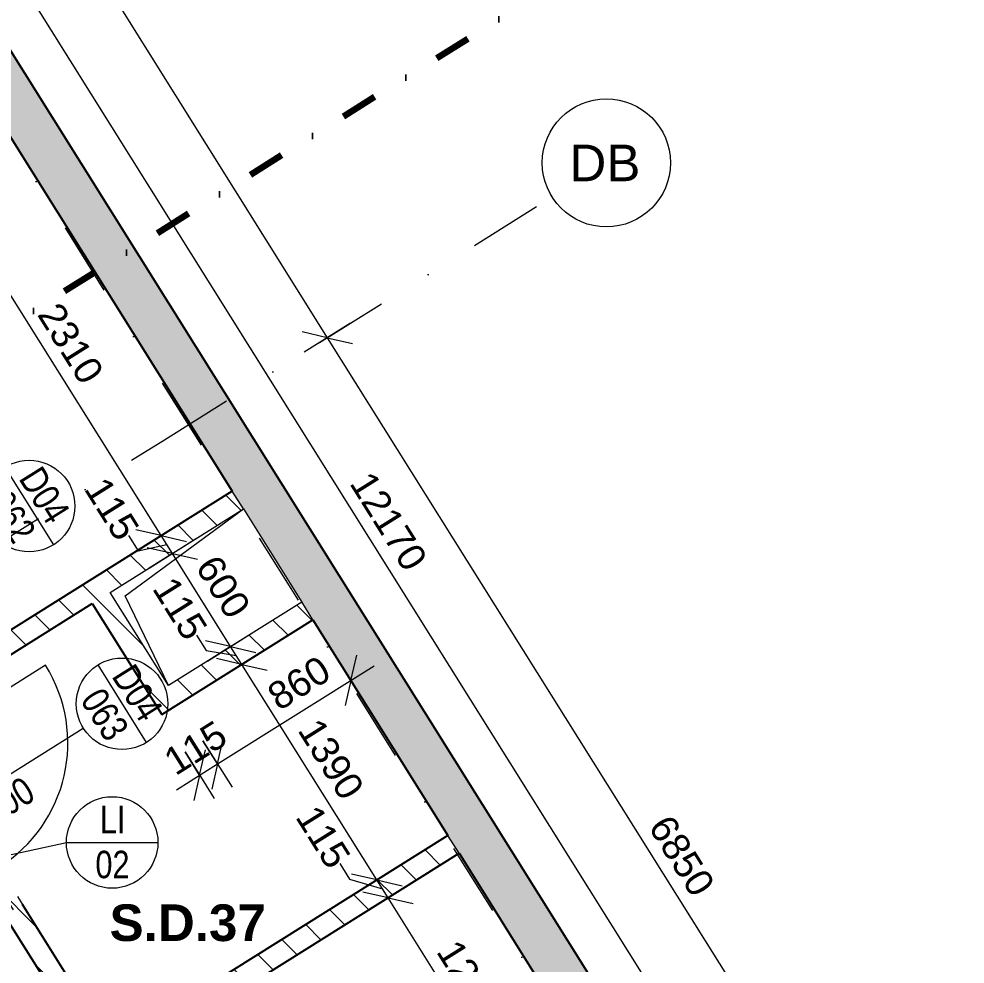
# Model space of a CAD drawing. Header units: millimetres. Extents: x -45523 to 44975, y -3459 to 74573.
# Drawn here: x -16356 to -11187, y 62940 to 68104 of the extents above; entities that cross this region are included whole.
import ezdxf

# ---------------------------------------------------------------- set-up
doc = ezdxf.new("R2010")
doc.units = ezdxf.units.MM
for name, pattern in [('HA_Dash_3mm-S1mm', [300, 200, -100]), ('HA_DashDot_10mm-S3mm', [1000, 400, -300, 0, -300]), ('HA_DashDot_2_2mm-S0_6mm', [220, 100, -60, 0, -60]), ('HA_DashDot_6mm-S2mm', [600, 200, -200, 0, -200])]:
    doc.linetypes.add(name, pattern=pattern)
for name, color, linetype, lineweight in [('A-____-____-DIMS', 9, 'Continuous', 5), ('A-____-____-DIMS-100', 9, 'Continuous', 5), ('A-AREA-____-IDEN', 9, 'Continuous', 9), ('A-DETL-GENF-OTLN', 9, 'Continuous', 9), ('A-DOOR-____-IDEN', 9, 'Continuous', 9), ('A-DOOR-____-MCUT', 9, 'HA_DashDot_2_2mm-S0_6mm', 9), ('A-DOOR-____-OTLN', 9, 'Continuous', 9), ('A-DOOR-FRAM-MCUT', 9, 'Continuous', 9), ('A-GENM-____-HDLN', 9, 'HA_Dash_3mm-S1mm', 9), ('A-GENM-____-IDEN', 9, 'Continuous', 9), ('A-GENM-____-OTLN', 9, 'Continuous', 9), ('A-WALL-____-MCUT', 9, 'Continuous', 9), ('A-WALL-____-PATT', 9, 'Continuous', 25), ('G-____-____-SYMB', 9, 'Continuous', 5), ('I-WALL-____-MCUT', 9, 'Continuous', 25), ('S-GRID-____-IDEN', 9, 'Continuous', 9), ('S-GRID-____-OTLN', 9, 'Continuous', 5)]:
    doc.layers.add(name, color=color, linetype=linetype, lineweight=lineweight)
doc.styles.add('Arial_1', font='arial.ttf', dxfattribs={"height": 200})
doc.styles.add('Arial_2', font='arial.ttf', dxfattribs={"height": 150})
doc.styles.add('Arial_3', font='arial.ttf', dxfattribs={"width": 0.8, "height": 150})
doc.styles.add('Arial_B', font='arialbd.ttf', dxfattribs={"height": 200})
doc.dimstyles.new('Inner_Dimensions', dxfattribs={"dimscale": 304.8, "dimtxt": 153.03891, "dimasz": 0.656168, "dimexe": 0.492126, "dimexo": 0.0625, "dimgap": 0.065617, "dimtad": 1, "dimdec": 0, "dimzin": 0, "dimdsep": 46, "dimtxsty": 'Arial_2', "dimblk1": 'OBLIQUE', "dimblk2": 'OBLIQUE', "dimsah": 1, "dimcen": 0.09, "dimdle": 0.492126, "dimazin": 0, "dimtfac": 1, "dimtdec": 4, "dimtix": 1, "dimtmove": 0, "dimatfit": 3, "dimfxl": 0.492126, "dimfxlon": 1, "dimtvp": 1, "dimtolj": 1, "dimtzin": 0, "dimlwd": 9, "dimlwe": 9, "dimarcsym": 2})
doc.dimstyles.new('Inner_Dimensions_1', dxfattribs={"dimscale": 304.8, "dimtxt": 153.03891, "dimasz": 0.656168, "dimexe": 0.492126, "dimexo": 0.0625, "dimgap": 0.065617, "dimtad": 1, "dimdec": 0, "dimzin": 0, "dimdsep": 46, "dimtxsty": 'Arial_2', "dimblk1": 'OBLIQUE', "dimblk2": 'OBLIQUE', "dimsah": 1, "dimcen": 0.09, "dimdle": 0.492126, "dimazin": 0, "dimtfac": 1, "dimtdec": 4, "dimtix": 1, "dimtmove": 1, "dimatfit": 3, "dimfxl": 0.492126, "dimfxlon": 1, "dimtvp": 1, "dimtolj": 1, "dimtzin": 0, "dimlwd": 9, "dimlwe": 9, "dimarcsym": 2})
doc.dimstyles.new('Inner_Dimensions_2', dxfattribs={"dimscale": 304.8, "dimtxt": 153.03891, "dimasz": 0.656168, "dimexe": 0.492126, "dimexo": 0.0625, "dimgap": 0.065617, "dimtad": 1, "dimdec": 0, "dimzin": 0, "dimdsep": 46, "dimtxsty": 'Arial_2', "dimblk1": 'OBLIQUE', "dimblk2": 'OBLIQUE', "dimsah": 1, "dimcen": 0.09, "dimdle": 0.492126, "dimazin": 0, "dimtfac": 1, "dimtdec": 4, "dimtix": 1, "dimtmove": 2, "dimatfit": 3, "dimfxl": 0.492126, "dimfxlon": 1, "dimtvp": 1, "dimtolj": 1, "dimtzin": 0, "dimlwd": 9, "dimlwe": 9, "dimarcsym": 2})
doc.dimstyles.new('Inner_Dimensions_3', dxfattribs={"dimscale": 304.8, "dimtxt": 153.03891, "dimasz": 0.656168, "dimexe": 0.492126, "dimexo": 0.0625, "dimgap": 0.065617, "dimtad": 1, "dimdec": 0, "dimzin": 0, "dimdsep": 46, "dimtxsty": 'Arial_2', "dimblk1": 'OBLIQUE', "dimblk2": 'OBLIQUE', "dimsah": 1, "dimcen": 0.09, "dimdle": 0.492126, "dimazin": 0, "dimtfac": 1, "dimtdec": 4, "dimtix": 1, "dimtmove": 0, "dimatfit": 3, "dimfxl": 0.492126, "dimfxlon": 1, "dimtvp": 1, "dimtolj": 1, "dimtzin": 0, "dimlwd": 9, "dimlwe": 9, "dimarcsym": 2})
pattern_1 = [(135, (0, 0), (-106.06602, -106.06602), [])]

# ---------------------------------------------------------------- blocks, each defined once
blk = doc.blocks.new('HA_DR_Single_Swing_Solid - In_800x2100_SKLEP-V11-1PP_GARAZ')
at = {"layer": 'A-DOOR-____-MCUT'}
for p, q in [((-400, 57.5), (400, 57.5)), ((-400, -57.5), (400, -57.5))]:
    blk.add_line(p, q, dxfattribs=at)
at = {"layer": 'A-DOOR-____-OTLN', "lineweight": 5}
blk.add_line((400, -857.5), (400, -57.5), dxfattribs=at)
blk.add_arc((400, -57.5), 800, 180, 270, dxfattribs=at)
at = {"layer": 'A-DOOR-FRAM-MCUT'}
for p, q in [((-450, 57.5), (-450, -57.5)), ((-400, -57.5), (-400, 57.5)), ((400, 57.5), (400, -57.5)), ((450, -57.5), (450, 57.5))]:
    blk.add_line(p, q, dxfattribs=at)
blk = doc.blocks.new('TB_Porotherm KP11_5_1250mm - TB_Porotherm KP11_5_1250mm-2113159-1PP_GARAZ')
at = {"layer": 'A-GENM-____-HDLN'}
for p, q in [((-625, 57.5), (625, 57.5)), ((-625, 0), (625, 0)), ((625, -57.5), (-625, -57.5))]:
    blk.add_line(p, q, dxfattribs=at)
blk = doc.blocks.new('HA_GM_Shaft_Rectangle - Default-2322386-1PP_GARAZ')
at = {"layer": 'A-DETL-GENF-OTLN'}
for p, q in [((60, -60), (860, 0)), ((0, -600), (60, -60))]:
    blk.add_line(p, q, dxfattribs=at)
at = {"layer": 'A-GENM-____-OTLN'}
for p, q in [((0, -600), (0, 0)), ((0, 0), (860, 0)), ((860, 0), (860, -600)), ((860, -600), (0, -600))]:
    blk.add_line(p, q, dxfattribs=at)
blk = doc.blocks.new('Grid - Radius 3_5mm-353793-1PP_GARAZ')
at = {"layer": 'S-GRID-____-IDEN'}
blk.add_circle((0, 0), 3.5, dxfattribs=at)
blk = doc.blocks.new('DIMBLOCK39-1PP_GARAZ')
at = {"layer": 'A-____-____-DIMS-100', "lineweight": 9}
for p, q in [((-17352, 70359.3), (-17097.8, 70518.6)), ((-17224.9, 70438.9), (-17362.7, 70470.6)), ((-17224.9, 70438.9), (-17352, 70359.3)), ((-17224.9, 70438.9), (-14671.6, 66362.5)), ((-17224.9, 70438.9), (-17087.1, 70407.3)), ((-14544.5, 66442.2), (-14798.7, 66282.9)), ((-14671.6, 66362.5), (-14544.5, 66442.2)), ((-14671.6, 66362.5), (-14809.5, 66394.2)), ((-14671.6, 66362.5), (-14533.8, 66330.9))]:
    blk.add_line(p, q, dxfattribs=at)
at = {"layer": 'A-____-____-DIMS-100', "color": 0, "lineweight": 9, "insert": (-15888.8, 68710.3), "char_height": 150, "width": 553.765, "attachment_point": 1, "rotation": 302.0612, "line_spacing_factor": 0.941778, "style": 'Arial_2'}
blk.add_mtext('4810', dxfattribs=at)
blk = doc.blocks.new('_Oblique')
at = {"color": 0, "linetype": 'ByBlock', "lineweight": -2}
blk.add_line((-0.5, -0.5), (0.5, 0.5), dxfattribs=at)
blk = doc.blocks.new('DIMBLOCK40-1PP_GARAZ')
at = {"layer": 'A-____-____-DIMS-100', "lineweight": 9}
for p, q in [((-14544.5, 66442.2), (-14798.7, 66282.9)), ((-14671.6, 66362.5), (-14544.5, 66442.2)), ((-14671.6, 66362.5), (-14809.5, 66394.2)), ((-14671.6, 66362.5), (-11035.5, 60557.3)), ((-14671.6, 66362.5), (-14533.8, 66330.9)), ((-10908.3, 60636.9), (-11162.6, 60477.7)), ((-11035.5, 60557.3), (-10908.3, 60636.9)), ((-11035.5, 60557.3), (-11173.3, 60589)), ((-11035.5, 60557.3), (-10897.6, 60525.6))]:
    blk.add_line(p, q, dxfattribs=at)
at = {"layer": 'A-____-____-DIMS-100', "color": 0, "lineweight": 9, "insert": (-12794, 63769.5), "char_height": 150, "width": 553.765, "attachment_point": 1, "rotation": 302.0612, "line_spacing_factor": 0.941778, "style": 'Arial_2'}
blk.add_mtext('6850', dxfattribs=at)
blk = doc.blocks.new('DIMBLOCK159-1PP_GARAZ')
at = {"layer": 'A-____-____-DIMS-100', "lineweight": 9}
for p, q in [((-14339.7, 63302), (-14477.5, 63333.6)), ((-14466.8, 63222.3), (-14212.5, 63381.6)), ((-14339.7, 63302), (-14466.8, 63222.3)), ((-13684.1, 62255.3), (-14339.7, 63302)), ((-14339.7, 63302), (-14201.8, 63270.3)), ((-13811.2, 62175.7), (-13556.9, 62335)), ((-13684.1, 62255.3), (-13821.9, 62287)), ((-13684.1, 62255.3), (-13811.2, 62175.7)), ((-13684.1, 62255.3), (-13546.2, 62223.7))]:
    blk.add_line(p, q, dxfattribs=at)
at = {"layer": 'A-____-____-DIMS-100', "color": 0, "lineweight": 9, "insert": (-13952.4, 63088.2), "char_height": 150, "width": 553.765, "attachment_point": 1, "rotation": 302.0624, "line_spacing_factor": 0.941778, "style": 'Arial_2'}
blk.add_mtext('1235', dxfattribs=at)
blk = doc.blocks.new('DIMBLOCK160-1PP_GARAZ')
at = {"layer": 'A-____-____-DIMS-100', "lineweight": 9}
for p, q in [((-14603.8, 63489.3), (-14550.8, 63404.6)), ((-14527.8, 63319.8), (-14273.6, 63479)), ((-14550.8, 63404.6), (-14370.2, 63350.7)), ((-14400.7, 63399.4), (-14538.5, 63431.1)), ((-14400.7, 63399.4), (-14527.8, 63319.8)), ((-14339.7, 63302), (-14400.7, 63399.4)), ((-14400.7, 63399.4), (-14262.9, 63367.7)), ((-14339.7, 63302), (-14477.5, 63333.6)), ((-14466.8, 63222.3), (-14212.5, 63381.6)), ((-14339.7, 63302), (-14466.8, 63222.3)), ((-14339.7, 63302), (-14201.8, 63270.3))]:
    blk.add_line(p, q, dxfattribs=at)
at = {"layer": 'A-____-____-DIMS-100', "color": 0, "lineweight": 9, "insert": (-14722.3, 63823.5), "char_height": 150, "width": 415.324, "attachment_point": 1, "rotation": 302.0624, "line_spacing_factor": 0.941778, "style": 'Arial_2'}
blk.add_mtext('115', dxfattribs=at)
blk = doc.blocks.new('DIMBLOCK161-1PP_GARAZ')
at = {"layer": 'A-____-____-DIMS-100', "lineweight": 9}
for p, q in [((-15265.7, 64497.8), (-15011.5, 64657)), ((-15138.6, 64577.4), (-15276.4, 64609.1)), ((-15138.6, 64577.4), (-15265.7, 64497.8)), ((-14400.7, 63399.4), (-15138.6, 64577.4)), ((-15138.6, 64577.4), (-15000.7, 64545.7)), ((-14527.8, 63319.8), (-14273.6, 63479)), ((-14400.7, 63399.4), (-14538.5, 63431.1)), ((-14400.7, 63399.4), (-14527.8, 63319.8)), ((-14400.7, 63399.4), (-14262.9, 63367.7))]:
    blk.add_line(p, q, dxfattribs=at)
at = {"layer": 'A-____-____-DIMS-100', "color": 0, "lineweight": 9, "insert": (-14710.1, 64297.9), "char_height": 150, "width": 553.765, "attachment_point": 1, "rotation": 302.0624, "line_spacing_factor": 0.941778, "style": 'Arial_2'}
blk.add_mtext('1390', dxfattribs=at)
blk = doc.blocks.new('DIMBLOCK162-1PP_GARAZ')
at = {"layer": 'A-____-____-DIMS-100', "lineweight": 9}
for p, q in [((-15385.9, 64737.8), (-15332.8, 64653)), ((-15326.7, 64595.2), (-15072.5, 64754.5)), ((-15199.6, 64674.9), (-15337.5, 64706.5)), ((-15332.8, 64653), (-15169.1, 64626.1)), ((-15199.6, 64674.9), (-15326.7, 64595.2)), ((-15265.7, 64497.8), (-15011.5, 64657)), ((-15138.6, 64577.4), (-15199.6, 64674.9)), ((-15199.6, 64674.9), (-15061.8, 64643.2)), ((-15138.6, 64577.4), (-15276.4, 64609.1)), ((-15138.6, 64577.4), (-15265.7, 64497.8)), ((-15138.6, 64577.4), (-15000.7, 64545.7))]:
    blk.add_line(p, q, dxfattribs=at)
at = {"layer": 'A-____-____-DIMS-100', "color": 0, "lineweight": 9, "insert": (-15504.3, 65072), "char_height": 150, "width": 415.324, "attachment_point": 1, "rotation": 302.0624, "line_spacing_factor": 0.941778, "style": 'Arial_2'}
blk.add_mtext('115', dxfattribs=at)
blk = doc.blocks.new('DIMBLOCK163-1PP_GARAZ')
at = {"layer": 'A-____-____-DIMS-100', "lineweight": 9}
for p, q in [((-15645.3, 65103.7), (-15391, 65263)), ((-15518.1, 65183.3), (-15656, 65215)), ((-15518.1, 65183.3), (-15645.3, 65103.7)), ((-15199.6, 64674.9), (-15518.1, 65183.3)), ((-15518.1, 65183.3), (-15380.3, 65151.7)), ((-15326.7, 64595.2), (-15072.5, 64754.5)), ((-15199.6, 64674.9), (-15337.5, 64706.5)), ((-15199.6, 64674.9), (-15326.7, 64595.2)), ((-15199.6, 64674.9), (-15061.8, 64643.2))]:
    blk.add_line(p, q, dxfattribs=at)
at = {"layer": 'A-____-____-DIMS-100', "color": 0, "lineweight": 9, "insert": (-15268.8, 65189.8), "char_height": 150, "width": 415.324, "attachment_point": 1, "rotation": 302.0624, "line_spacing_factor": 0.941778, "style": 'Arial_2'}
blk.add_mtext('600', dxfattribs=at)
blk = doc.blocks.new('DIMBLOCK164-1PP_GARAZ')
at = {"layer": 'A-____-____-DIMS-100', "lineweight": 9}
for p, q in [((-15706.3, 65201.2), (-15452.1, 65360.4)), ((-15579.2, 65280.8), (-15717, 65312.5)), ((-15758.2, 65282), (-15705.1, 65197.3)), ((-15579.2, 65280.8), (-15706.3, 65201.2)), ((-15645.3, 65103.7), (-15391, 65263)), ((-15518.1, 65183.3), (-15579.2, 65280.8)), ((-15579.2, 65280.8), (-15441.3, 65249.1)), ((-15705.1, 65197.3), (-15548.7, 65232.1)), ((-15518.1, 65183.3), (-15656, 65215)), ((-15518.1, 65183.3), (-15645.3, 65103.7)), ((-15518.1, 65183.3), (-15380.3, 65151.7))]:
    blk.add_line(p, q, dxfattribs=at)
at = {"layer": 'A-____-____-DIMS-100', "color": 0, "lineweight": 9, "insert": (-15876.6, 65616.2), "char_height": 150, "width": 415.324, "attachment_point": 1, "rotation": 302.0624, "line_spacing_factor": 0.941778, "style": 'Arial_2'}
blk.add_mtext('115', dxfattribs=at)
blk = doc.blocks.new('DIMBLOCK165-1PP_GARAZ')
at = {"layer": 'A-____-____-DIMS-100', "lineweight": 9}
for p, q in [((-16932.5, 67158.8), (-16678.3, 67318.1)), ((-16805.4, 67238.5), (-16943.3, 67270.1)), ((-16805.4, 67238.5), (-16932.5, 67158.8)), ((-15579.2, 65280.8), (-16805.4, 67238.5)), ((-16805.4, 67238.5), (-16667.6, 67206.8)), ((-15706.3, 65201.2), (-15452.1, 65360.4)), ((-15579.2, 65280.8), (-15717, 65312.5)), ((-15579.2, 65280.8), (-15706.3, 65201.2)), ((-15579.2, 65280.8), (-15441.3, 65249.1))]:
    blk.add_line(p, q, dxfattribs=at)
at = {"layer": 'A-____-____-DIMS-100', "color": 0, "lineweight": 9, "insert": (-16132.8, 66569.2), "char_height": 150, "width": 553.765, "attachment_point": 1, "rotation": 302.0624, "line_spacing_factor": 0.941778, "style": 'Arial_2'}
blk.add_mtext('2310', dxfattribs=at)
blk = doc.blocks.new('DIMBLOCK168-1PP_GARAZ')
at = {"layer": 'A-____-____-DIMS-100', "lineweight": 9}
for p, q in [((-15351.1, 64160.3), (-15191.8, 63906.1)), ((-15271.4, 64033.2), (-15351.1, 64160.3)), ((-15271.4, 64033.2), (-15239.8, 64171)), ((-15368.9, 63972.2), (-15337.2, 64110)), ((-15448.5, 64099.3), (-15289.3, 63845)), ((-15368.9, 63972.2), (-15448.5, 64099.3)), ((-15496, 63892.5), (-15271.4, 64033.2)), ((-15271.4, 64033.2), (-15303.1, 63895.4)), ((-15368.9, 63972.2), (-15400.6, 63834.3))]:
    blk.add_line(p, q, dxfattribs=at)
at = {"layer": 'A-____-____-DIMS-100', "color": 0, "lineweight": 9, "insert": (-15580.8, 64092.8), "char_height": 150, "width": 415.324, "attachment_point": 1, "rotation": 32.0612, "line_spacing_factor": 0.941778, "style": 'Arial_2'}
blk.add_mtext('115', dxfattribs=at)
blk = doc.blocks.new('DIMBLOCK169-1PP_GARAZ')
at = {"layer": 'A-____-____-DIMS-100', "lineweight": 9}
for p, q in [((-14542.6, 64489.7), (-14510.9, 64627.5)), ((-14622.2, 64616.8), (-14463, 64362.6)), ((-14542.6, 64489.7), (-14622.2, 64616.8)), ((-15271.4, 64033.2), (-14415.5, 64569.3)), ((-14542.6, 64489.7), (-14574.3, 64351.9)), ((-15351.1, 64160.3), (-15191.8, 63906.1)), ((-15271.4, 64033.2), (-15351.1, 64160.3)), ((-15271.4, 64033.2), (-15239.8, 64171)), ((-15271.4, 64033.2), (-15303.1, 63895.4))]:
    blk.add_line(p, q, dxfattribs=at)
at = {"layer": 'A-____-____-DIMS-100', "color": 0, "lineweight": 9, "insert": (-15014.8, 64447.3), "char_height": 150, "width": 415.324, "attachment_point": 1, "rotation": 32.0612, "line_spacing_factor": 0.941778, "style": 'Arial_2'}
blk.add_mtext('860', dxfattribs=at)
blk = doc.blocks.new('HA_TAG_Door_TypeMark_wDimensions - Scale100_Left with Bouble-921058-1PP_GARAZ')
at = {"layer": 'A-DOOR-____-IDEN'}
for p, q in [((-2.5, 13.5), (2.5, 13.5)), ((0, -5), (0, 11))]:
    blk.add_line(p, q, dxfattribs=at)
blk.add_circle((0, 13.5), 2.5, dxfattribs=at)
blk = doc.blocks.new('DIMBLOCK468-1PP_GARAZ')
at = {"layer": 'A-____-____-DIMS-100', "lineweight": 9}
for p, q in [((-17155.4, 63508.8), (-16901.2, 63668.1)), ((-17028.3, 63588.5), (-17166.1, 63620.1)), ((-17028.3, 63588.5), (-17155.4, 63508.8)), ((-15778.2, 61592.6), (-17028.3, 63588.5)), ((-17028.3, 63588.5), (-16890.5, 63556.8)), ((-15905.3, 61513), (-15651.1, 61672.3)), ((-15778.2, 61592.6), (-15916, 61624.3)), ((-15778.2, 61592.6), (-15905.3, 61513)), ((-15778.2, 61592.6), (-15640.4, 61561))]:
    blk.add_line(p, q, dxfattribs=at)
at = {"layer": 'A-____-____-DIMS-100', "color": 0, "lineweight": 9, "insert": (-16343.7, 62900.1), "char_height": 150, "width": 553.765, "attachment_point": 1, "rotation": 302.0612, "line_spacing_factor": 0.941778, "style": 'Arial_2'}
blk.add_mtext('2355', dxfattribs=at)
blk = doc.blocks.new('DIMBLOCK544-1PP_GARAZ')
at = {"layer": 'A-____-____-DIMS-100', "lineweight": 9}
for p, q in [((-17765.2, 70572.5), (-11145.8, 60004.4)), ((-17812.7, 70365.7), (-17558.5, 70525)), ((-17685.6, 70445.4), (-17823.4, 70477)), ((-17685.6, 70445.4), (-17812.7, 70365.7)), ((-17685.6, 70445.4), (-17547.8, 70413.7)), ((-11352.6, 60051.9), (-11098.3, 60211.1)), ((-11225.5, 60131.5), (-11363.3, 60163.2)), ((-11225.5, 60131.5), (-11352.6, 60051.9)), ((-11225.5, 60131.5), (-11087.6, 60099.8))]:
    blk.add_line(p, q, dxfattribs=at)
at = {"layer": 'A-____-____-DIMS-100', "color": 0, "lineweight": 9, "insert": (-14426.6, 65646.8), "char_height": 150, "width": 692.207, "attachment_point": 1, "rotation": 302.0612, "line_spacing_factor": 0.941778, "style": 'Arial_2'}
blk.add_mtext('12170', dxfattribs=at)
blk = doc.blocks.new('HA_TAG_GM_Products - Generic-588599-1PP_GARAZ')
at = {"layer": 'A-GENM-____-IDEN'}
blk.add_line((-2.5, 0), (2.5, 0), dxfattribs=at)
blk.add_circle((0, 0), 2.5, dxfattribs=at)

msp = doc.modelspace()

# ---------------------------------------------------------------- hatches: boundary and pattern name
at = {"layer": 'A-WALL-____-PATT', "lineweight": 9}
msp.add_hatch(color=256, dxfattribs=at).paths.add_polyline_path([(-11647.3, 59867.3), (-11435.4, 60000), (-17895.6, 70313.8), (-18107.5, 70181.1), (-11780, 60079.1)])
at = {"layer": 'A-WALL-____-PATT', "lineweight": 5}
h = msp.add_hatch(dxfattribs=at)
h.set_pattern_fill('FP_2', color=256, style=0, pattern_type=2)
h.set_pattern_definition(pattern_1)
h.paths.add_polyline_path([(-13722, 58874.6), (-13624.5, 58935.6), (-14542.8, 60401.8), (-14640.3, 60340.7), (-14273.4, 59755)])
h.paths.add_polyline_path([(-15118, 61103.5), (-15020.6, 61164.5), (-15187.8, 61431.5), (-15285.2, 61370.4), (-15156.3, 61164.5)])
h.paths.add_polyline_path([(-15763, 62133.2), (-15665.5, 62194.2), (-16437.9, 63427.3), (-16535.3, 63366.2), (-15774.7, 62151.8)])
h.paths.add_polyline_path([(-17013.1, 64129), (-16915.6, 64190), (-17082.8, 64457), (-17180.3, 64395.9), (-17082.8, 64240.3)])
h.paths.add_polyline_path([(-17658, 65158.7), (-17560.6, 65219.7), (-18362.1, 66499.4), (-18459.6, 66438.4), (-17669.7, 65177.3)])
h.paths.add_polyline_path([(-18937.3, 67201.1), (-18839.9, 67262.1), (-19813.9, 68817.3), (-19911.4, 68756.2), (-18949, 67219.8)])
h = msp.add_hatch(dxfattribs=at)
h.set_pattern_fill('FP_2', color=256, style=0, pattern_type=2)
h.set_pattern_definition(pattern_1)
h.paths.add_polyline_path([(-15858.4, 64970.2), (-15129.5, 65426.8), (-15190.6, 65524.2), (-15919.4, 65067.7)])
h = msp.add_hatch(dxfattribs=at)
h.set_pattern_fill('FP_2', color=256, style=0, pattern_type=2)
h.set_pattern_definition(pattern_1)
h.paths.add_polyline_path([(-15637.3, 64400.7), (-15539.9, 64461.8), (-15919.4, 65067.7), (-16016.9, 65006.7), (-15955.8, 64909.2)])
h = msp.add_hatch(dxfattribs=at)
h.set_pattern_fill('FP_2', color=256, style=0, pattern_type=2)
h.set_pattern_definition(pattern_1)
h.paths.add_polyline_path([(-16968.7, 64274.8), (-15955.8, 64909.2), (-16016.9, 65006.7), (-17029.7, 64372.2)])
h = msp.add_hatch(dxfattribs=at)
h.set_pattern_fill('FP_2', color=256, style=0, pattern_type=2)
h.set_pattern_definition(pattern_1)
h.paths.add_polyline_path([(-15576.3, 64303.2), (-14750, 64820.8), (-14811, 64918.3), (-15637.3, 64400.7)])
h = msp.add_hatch(dxfattribs=at)
h.set_pattern_fill('FP_2', color=256, style=0, pattern_type=2)
h.set_pattern_definition(pattern_1)
h.paths.add_polyline_path([(-15790.3, 62393.4), (-13951.1, 63545.3), (-14012.1, 63642.8), (-15851.3, 62490.8)])

# ---------------------------------------------------------------- linework, layer by layer
at = {"layer": 'A-GENM-____-IDEN'}
msp.add_line((-16551, 63504.8), (-16096.9, 63604.3), dxfattribs=at)
at = {"layer": 'A-WALL-____-MCUT', "lineweight": 25}
for p, q in [((-11435.4, 60000), (-17895.6, 70313.8)), ((-16416.8, 67481.9), (-15190.6, 65524.2)), ((-14750, 64820.8), (-14012.1, 63642.8)), ((-13951.1, 63545.3), (-13295.5, 62498.7))]:
    msp.add_line(p, q, dxfattribs=at)
at = {"layer": 'A-WALL-____-MCUT'}
for p, q in [((-15129.5, 65426.8), (-15190.6, 65524.2)), ((-14750, 64820.8), (-14811, 64918.3)), ((-13951.1, 63545.3), (-14012.1, 63642.8))]:
    msp.add_line(p, q, dxfattribs=at)
at = {"layer": 'G-____-____-SYMB', "linetype": 'HA_DashDot_6mm-S2mm', "lineweight": 100}
msp.add_line((-13395.6, 68314.8), (-16547.5, 66340.5), dxfattribs=at)
at = {"layer": 'I-WALL-____-MCUT'}
for p, q in [((-15190.6, 65524.2), (-17029.7, 64372.2)), ((-16968.7, 64274.8), (-15955.8, 64909.2)), ((-15955.8, 64909.2), (-15576.3, 64303.2)), ((-15576.3, 64303.2), (-14750, 64820.8)), ((-14012.1, 63642.8), (-15851.3, 62490.8)), ((-15790.3, 62393.4), (-13951.1, 63545.3)), ((-15851.3, 62490.8), (-16337, 63266.2)), ((-16434.5, 63205.2), (-15871.8, 62306.9))]:
    msp.add_line(p, q, dxfattribs=at)
at = {"layer": 'S-GRID-____-OTLN', "linetype": 'HA_DashDot_10mm-S3mm', "lineweight": 9}
for p, q in [((-10581.7, 58147.2), (-19054.9, 71674.9)), ((-15561.8, 65805), (-13443.1, 67132)), ((-40319.9, 50297.5), (-15561.8, 65805))]:
    msp.add_line(p, q, dxfattribs=at)

# ---------------------------------------------------------------- block references
at = {"layer": 'A-DOOR-____-IDEN'}
for p, xscale, yscale, zscale, rotation in [((-17444.9, 64725.8), 99.99999999999993, 99.99999999999993, 99.99999999999993, 302.0612494774556), ((-16937.1, 63645.6), 99.99999999999991, 99.99999999999991, 99.99999999999991, 302.0612494774554)]:
    msp.add_blockref('HA_TAG_Door_TypeMark_wDimensions - Scale100_Left with Bouble-921058-1PP_GARAZ', p, dxfattribs=dict(at, xscale=xscale, yscale=yscale, zscale=zscale, rotation=rotation))
at = {"layer": 'A-DOOR-____-OTLN', "rotation": 122.0612494774555}
msp.add_blockref('HA_DR_Single_Swing_Solid - In_800x2100_SKLEP-V11-1PP_GARAZ', (-16725.5, 63778.1), dxfattribs=at)
at = {"layer": 'A-GENM-____-IDEN', "xscale": 99.99999999999993, "yscale": 99.99999999999993, "zscale": 99.99999999999993}
msp.add_blockref('HA_TAG_GM_Products - Generic-588599-1PP_GARAZ', (-15846.9, 63604.3), dxfattribs=at)
at = {"layer": 'A-GENM-____-OTLN', "lineweight": 5, "rotation": 32.06124947745553}
msp.add_blockref('HA_GM_Shaft_Rectangle - Default-2322386-1PP_GARAZ', (-15858.4, 64970.2), dxfattribs=at)
at = {"layer": 'A-GENM-____-OTLN', "rotation": 122.0623857557149}
msp.add_blockref('TB_Porotherm KP11_5_1250mm - TB_Porotherm KP11_5_1250mm-2113159-1PP_GARAZ', (-16717.5, 63765.4), dxfattribs=at)
at = {"layer": 'S-GRID-____-IDEN', "xscale": 99.99999999999993, "yscale": 99.99999999999993, "zscale": 99.99999999999993, "rotation": 302.0612494774554}
msp.add_blockref('Grid - Radius 3_5mm-353793-1PP_GARAZ', (-13146.5, 67317.8), dxfattribs=at)

# ---------------------------------------------------------------- texts
at = {"layer": 'A-AREA-____-IDEN', "lineweight": 5, "insert": (-15861.3, 63266.1), "char_height": 200, "width": 1058.227, "attachment_point": 1, "style": 'Arial_B'}
msp.add_mtext('S.D.37', dxfattribs=at)
at = {"layer": 'A-DOOR-____-IDEN', "lineweight": 5, "char_height": 150, "attachment_point": 1, "style": 'Arial_3'}
for s, insert, width, rotation in [('D04', (-16234, 65672.5), 378.396, 302.0612), ('062', (-16405.3, 65542.7), 346.329, 302.0612), ('D04', (-15726.2, 64592.3), 378.396, 302.0612), ('063', (-15897.5, 64462.5), 346.329, 302.0612), ('2100', (-16652, 63773.5), 461.772, 32.0612)]:
    msp.add_mtext(s, dxfattribs=dict(at, insert=insert, width=width, rotation=rotation))
at = {"layer": 'A-GENM-____-IDEN', "lineweight": 5, "char_height": 150, "attachment_point": 1, "style": 'Arial_3'}
for s, insert, width in [('LI', (-15914.5, 63804.6), 173.164), ('02', (-15938.5, 63559.1), 230.886)]:
    msp.add_mtext(s, dxfattribs=dict(at, insert=insert, width=width))
at = {"layer": 'S-GRID-____-IDEN', "lineweight": 5, "insert": (-13348.6, 67417.3), "char_height": 200, "width": 481.012, "attachment_point": 1, "style": 'Arial_1'}
msp.add_mtext('DB', dxfattribs=at)

# ---------------------------------------------------------------- dimensions: what is measured, and where the dimension line sits
at = {"layer": 'A-____-____-DIMS', "lineweight": 9}
for base, p1, p2, angle, dimstyle, override, picture, middle in [((-11225.5, 60131.5), (-17812.7, 70365.7), (-11352.6, 60051.9), 302.0612, 'Inner_Dimensions_3', {"dimpost": '<>', "dimfxl": 12169.995055}, 'DIMBLOCK544-1PP_GARAZ', (-14373.7, 65339.7)), ((-14671.6, 66362.5), (-17352, 70359.3), (-14544.5, 66442.2), 302.0612, 'Inner_Dimensions', {"dimpost": '<>', "dimfxl": 4819.346434}, 'DIMBLOCK39-1PP_GARAZ', (-15866.4, 68452)), ((-16805.4, 67238.5), (-15706.3, 65201.2), (-16932.5, 67158.8), 302.0624, 'Inner_Dimensions', {"dimpost": '<>', "dimfxl": 2310}, 'DIMBLOCK165-1PP_GARAZ', (-16110.4, 66310.9)), ((-11035.5, 60557.3), (-14544.5, 66442.2), (-10908.3, 60636.9), 302.0612, 'Inner_Dimensions', {"dimpost": '<>', "dimfxl": 6850.000008}, 'DIMBLOCK40-1PP_GARAZ', (-12771.7, 63511.2)), ((-15518.1, 65183.3), (-15326.7, 64595.2), (-15645.3, 65103.7), 302.0624, 'Inner_Dimensions', {"dimpost": '<>', "dimfxl": 600}, 'DIMBLOCK163-1PP_GARAZ', (-15277, 64980.4)), ((-15138.6, 64577.4), (-14527.8, 63319.8), (-15265.7, 64497.8), 302.0624, 'Inner_Dimensions', {"dimpost": '<>', "dimfxl": 1390.009102}, 'DIMBLOCK161-1PP_GARAZ', (-14687.7, 64039.7)), ((-15271.4, 64033.2), (-15448.5, 64099.3), (-15351.1, 64160.3), 32.0612, 'Inner_Dimensions', {"dimpost": '<>', "dimfxl": 115}, 'DIMBLOCK168-1PP_GARAZ', (-15371.4, 64084.5)), ((-17028.3, 63588.5), (-15905.3, 61513), (-17155.4, 63508.8), 302.0612, 'Inner_Dimensions_3', {"dimpost": '<>', "dimfxl": 2355.009103}, 'DIMBLOCK468-1PP_GARAZ', (-16321.3, 62641.9)), ((-14339.7, 63302), (-13811.2, 62175.7), (-14466.8, 63222.3), 302.0624, 'Inner_Dimensions', {"dimpost": '<>', "dimfxl": 1235}, 'DIMBLOCK159-1PP_GARAZ', (-13930, 62829.9))]:
    dim = msp.add_linear_dim(base=base, p1=p1, p2=p2, angle=angle, dimstyle=dimstyle, override=override, dxfattribs=at)
    dim.commit()
    dim.dimension.update_dxf_attribs({"geometry": picture, "text_midpoint": middle})
for base, p1, p2, angle, dimstyle, override, picture, middle, turn in [((-15579.2, 65280.8), (-15645.3, 65103.7), (-15706.3, 65201.2), 302.0624, 'Inner_Dimensions_1', {"dimpost": '<>', "dimfxl": 115}, 'DIMBLOCK164-1PP_GARAZ', (-15851.1, 65387.2), 302.0624), ((-15199.6, 64674.9), (-15265.7, 64497.8), (-15326.7, 64595.2), 302.0624, 'Inner_Dimensions_1', {"dimpost": '<>', "dimfxl": 115}, 'DIMBLOCK162-1PP_GARAZ', (-15478.8, 64842.9), 302.0624), ((-14542.6, 64489.7), (-15351.1, 64160.3), (-14622.2, 64616.8), 32.0612, 'Inner_Dimensions_2', {"dimpost": '<>', "dimfxl": 860}, 'DIMBLOCK169-1PP_GARAZ', (-14785.7, 64472.8), 32.0612), ((-14400.7, 63399.4), (-14466.8, 63222.3), (-14527.8, 63319.8), 302.0624, 'Inner_Dimensions_1', {"dimpost": '<>', "dimfxl": 115}, 'DIMBLOCK160-1PP_GARAZ', (-14696.8, 63594.4), 302.0624)]:
    dim = msp.add_linear_dim(base=base, p1=p1, p2=p2, angle=angle, dimstyle=dimstyle, override=override, dxfattribs=at)
    dim.commit()
    dim.dimension.update_dxf_attribs({"geometry": picture, "text_midpoint": middle, "dimtype": 160, "text_rotation": turn})

doc.saveas('drawing.dxf')
